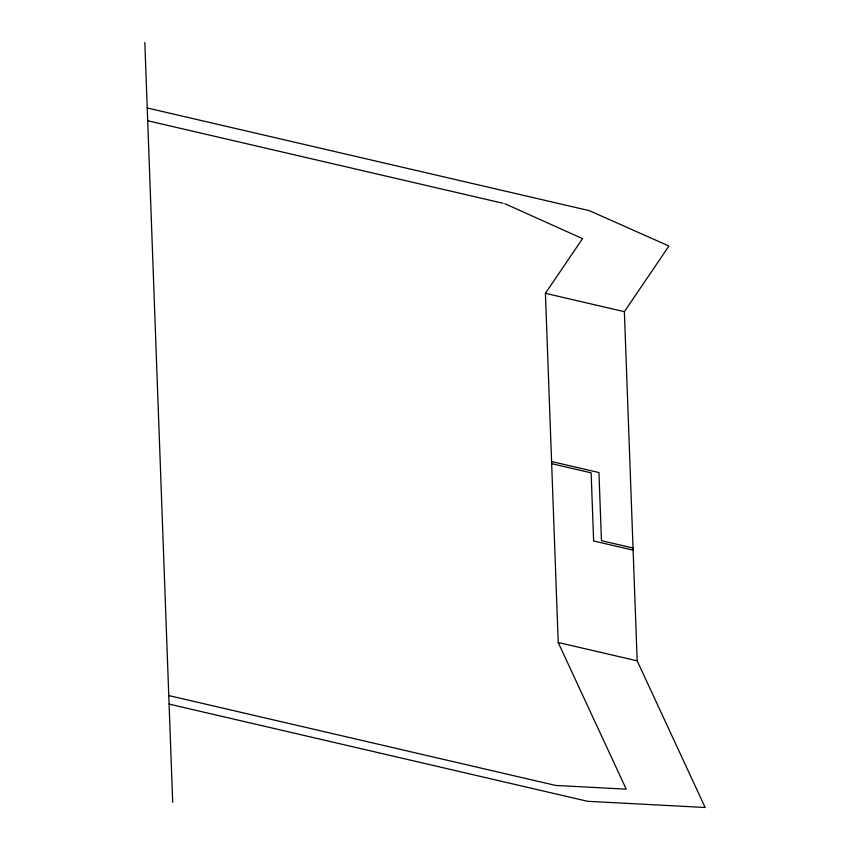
<?xml version="1.0" encoding="UTF-8"?>
<svg xmlns="http://www.w3.org/2000/svg" width="850" height="850" viewBox="0 0 850 850"><rect width="100%" height="100%" fill="white"/><g stroke="black" fill="none" stroke-linecap="round" stroke-linejoin="round"><path stroke-width="1.27" d="M168.778 695.576L555.634 785.432L626.216 789.161L558.216 642.494L545.413 293.335L582.548 238.637L504.847 203.702M169.086 704.087L587.52 801.284L705.171 807.5L637.171 660.832L624.367 311.674L668.929 246.032L589.347 210.662L147.231 107.971M147.698 120.743L502.977 203.267M545.413 293.335L624.367 311.674M551.586 461.55L598.952 472.547L601.449 540.674L633.027 548.016M551.661 463.675L591.133 472.844L593.629 540.972L633.112 550.141M558.216 642.494L637.171 660.832M144.829 42.5L172.688 802.294"/></g></svg>
